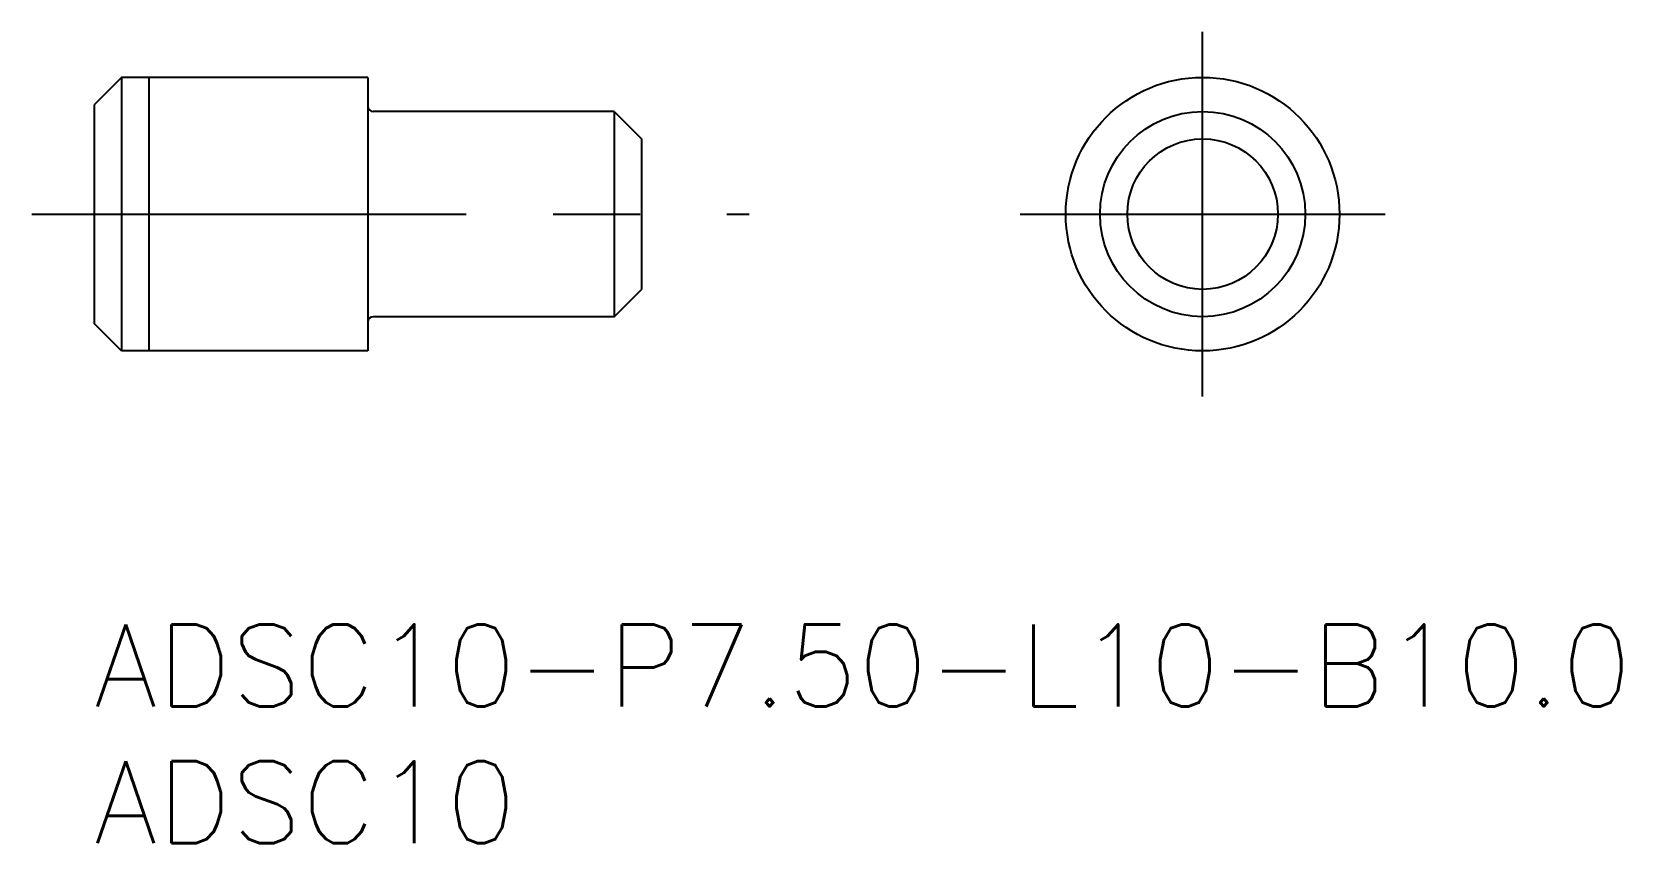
# Model space of a CAD drawing. Extents: x -2.3 to 55.8, y -8 to 21.7.
import ezdxf

# ---------------------------------------------------------------- set-up
doc = ezdxf.new("R2010")
doc.units = 0
doc.header["$LTSCALE"] = 0.5
doc.linetypes.add('CENTER', pattern=[50.8, 31.75, -6.35, 6.35, -6.35])
for name, color, linetype in [('MSM_CENTER', 1, 'CENTER'), ('MSM_CONTINUOUS', 7, 'CONTINUOUS'), ('MSM_NARROW', 5, 'CONTINUOUS'), ('MSM_PART_NUMBER', 7, 'CONTINUOUS')]:
    doc.layers.add(name, color=color, linetype=linetype)
doc.styles.get("Standard").update_dxf_attribs({"font": 'txt.shx', "height": 2, "bigfont": 'bigfont.shx'})

# ---------------------------------------------------------------- blocks, each defined once
blk = doc.blocks.new('*U12')
at = {"layer": 'MSM_PART_NUMBER'}
blk.add_text('ADSC10-P7.50-L10-B10.0', height=3, dxfattribs=at).set_placement((0, -3))
blk = doc.blocks.new('*U13')
at = {"layer": 'MSM_PART_NUMBER'}
blk.add_text('ADSC10', height=3, dxfattribs=at).set_placement((0, -8))

msp = doc.modelspace()

# ---------------------------------------------------------------- linework, layer by layer
at = {"layer": 'MSM_CENTER'}
for p, q in [((40.506, 8.333), (40.506, 21.667)), ((-2.275, 15), (23.942, 15)), ((33.84, 15), (47.173, 15))]:
    msp.add_line(p, q, dxfattribs=at)
at = {"layer": 'MSM_CONTINUOUS'}
for p, q in [((1, 20), (0, 19)), ((10, 20), (1, 20)), ((1, 20), (1, 10)), ((10, 20), (10, 10)), ((0, 19), (0, 11)), ((19, 18.75), (10.2, 18.75)), ((19, 18.75), (19, 11.25)), ((19, 18.75), (20, 17.75)), ((20, 17.75), (20, 12.25)), ((19, 11.25), (20, 12.25)), ((19, 11.25), (10.2, 11.25)), ((1, 10), (0, 11)), ((10, 10), (1, 10))]:
    msp.add_line(p, q, dxfattribs=at)
for radius in [5, 3.75, 2.75]:
    msp.add_circle((40.506, 15), radius, dxfattribs=at)
for centre, start, end in [((10.2, 18.95), 180, 270), ((10.2, 11.05), 90, 180)]:
    msp.add_arc(centre, 0.2, start, end, dxfattribs=at)
at = {"layer": 'MSM_NARROW'}
msp.add_line((2, 20), (2, 10), dxfattribs=at)

# ---------------------------------------------------------------- block references
at = {"layer": 'MSM_CONTINUOUS'}
for name in ['*U12', '*U13']:
    msp.add_blockref(name, (0, 0), dxfattribs=at)

doc.saveas('drawing.dxf')
